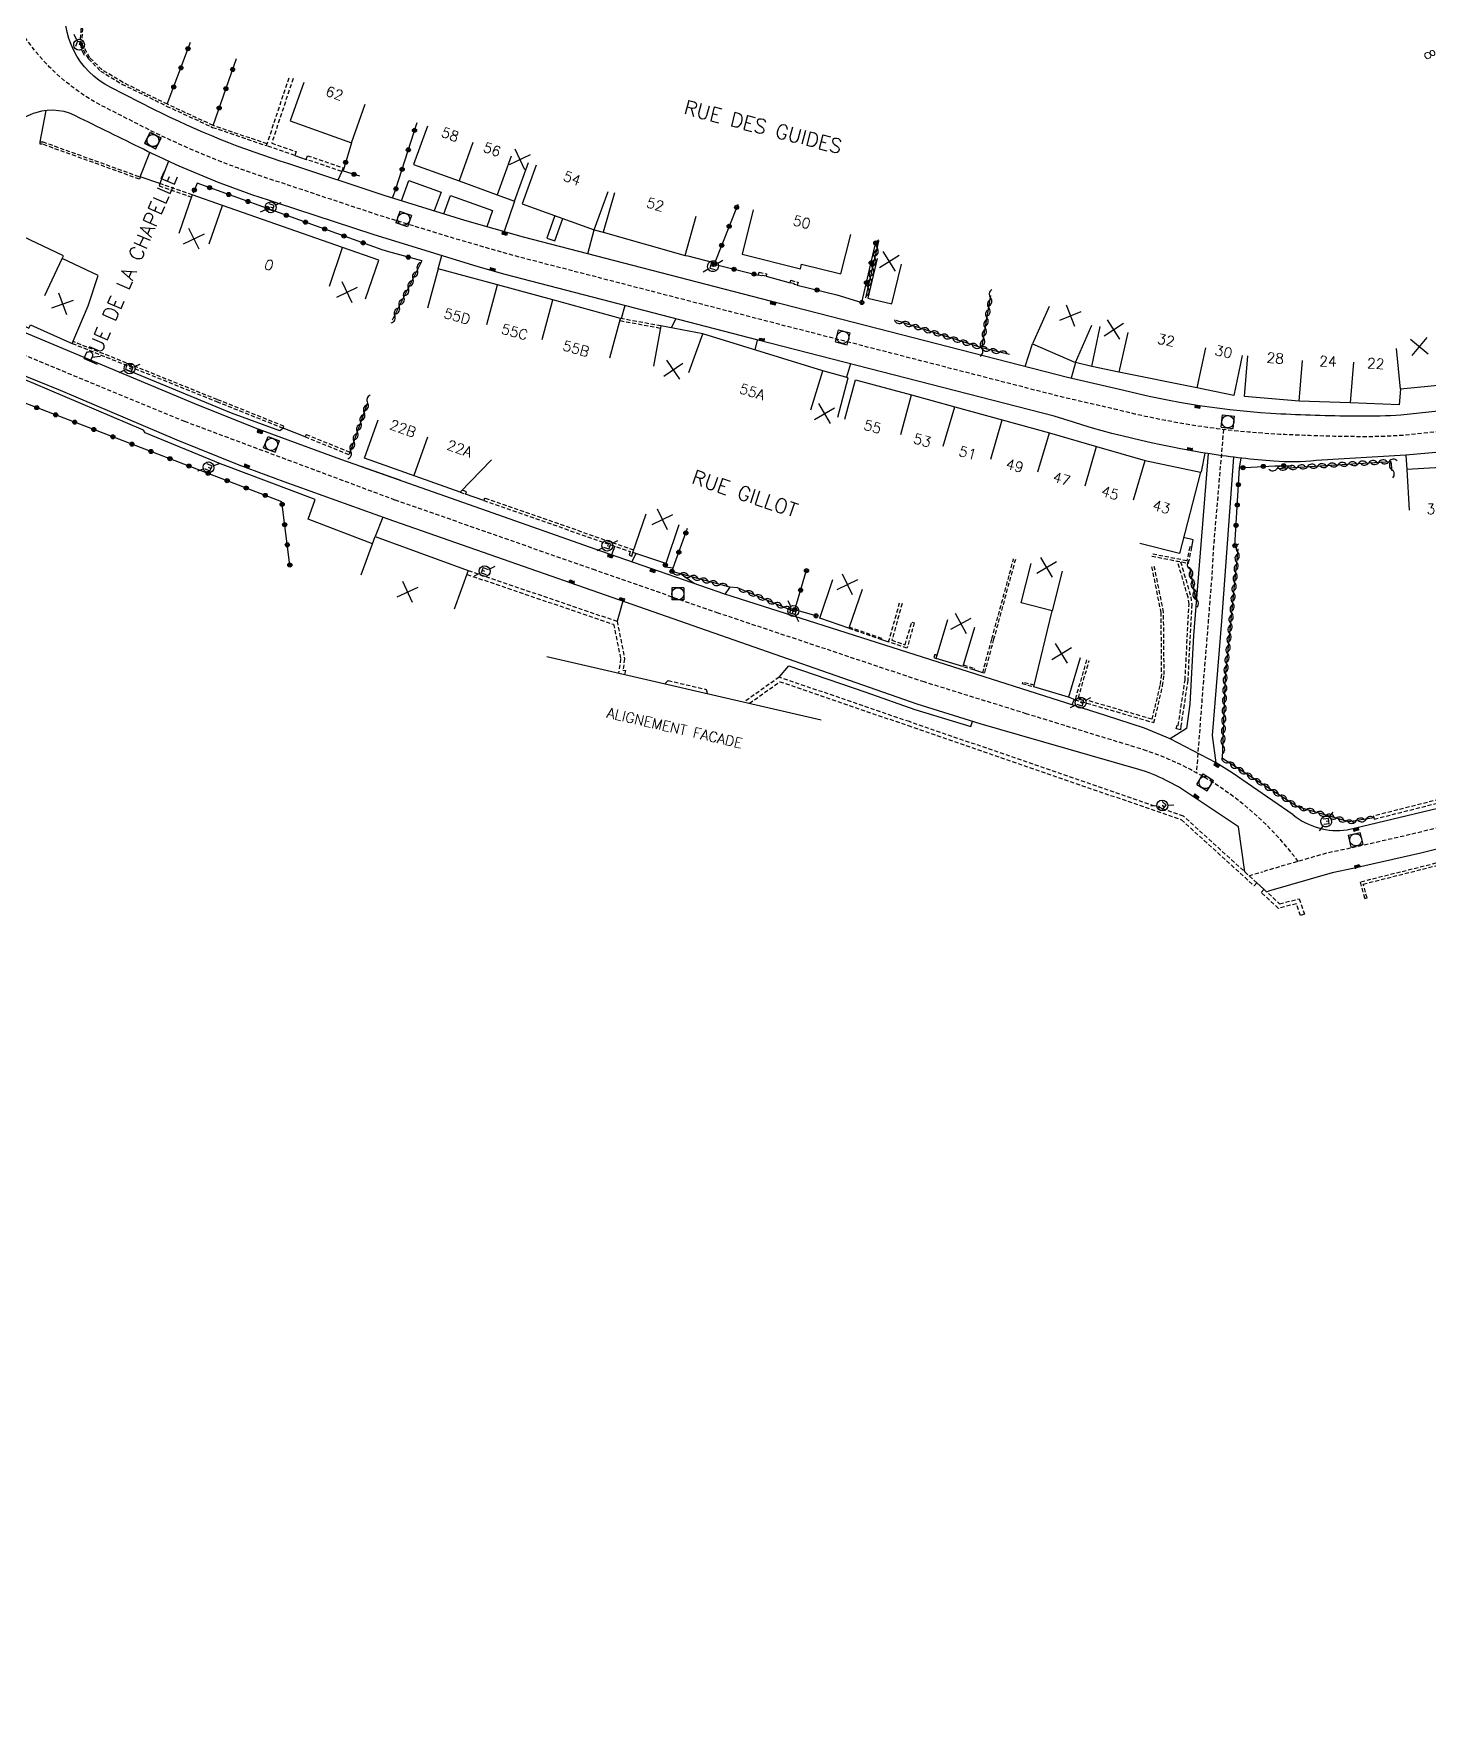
# Model space of a CAD drawing. Header units: millimetres. Extents: x 157000 to 158001, y 120999 to 122000.
# Drawn here: x 157190.2 to 157361.1, y 121000 to 121206.9 of the extents above; entities that cross this region are included whole.
import ezdxf
from ezdxf.enums import TextEntityAlignment as Align

# ---------------------------------------------------------------- set-up
doc = ezdxf.new("R2010")
doc.units = ezdxf.units.MM
doc.linetypes.add('DASHED', pattern=[0.75, 0.5, -0.25])
doc.layers.get('0').update_dxf_attribs({"linetype": 'CONTINUOUS'})
for name, color, linetype in [('W0001', 6, 'DASHED'), ('W0008', 7, 'CONTINUOUS'), ('W0100', 7, 'CONTINUOUS'), ('W0112', 1, 'DASHED'), ('W0310', 3, 'CONTINUOUS'), ('W0322', 7, 'CONTINUOUS'), ('W0334', 7, 'CONTINUOUS'), ('W0400', 7, 'CONTINUOUS'), ('W0420', 7, 'CONTINUOUS'), ('W0471', 7, 'CONTINUOUS'), ('W0989', 7, 'CONTINUOUS'), ('W0991', 7, 'CONTINUOUS'), ('W1102', 7, 'CONTINUOUS')]:
    doc.layers.add(name, color=color, linetype=linetype)
doc.styles.get("Standard").update_dxf_attribs({"font": 'romans.shx', "width": 0.85})

# ---------------------------------------------------------------- blocks, each defined once
blk = doc.blocks.new('t322o')
at = {"color": 0, "linetype": 'Continuous'}
for radius in [0.25, 0.15]:
    blk.add_circle((0, 0), radius, dxfattribs=at)
blk = doc.blocks.new('t310o')
at = {"color": 0, "linetype": 'Continuous'}
for centre, start, end in [((-0.5, 0.38), 216.8699, 323.1304), ((0.5, -0.37), 36.8699, 143.1303)]:
    blk.add_arc(centre, 0.625, start, end, dxfattribs=at)
blk = doc.blocks.new('T400')
for p, q in [((-0.15, 0.3), (0.15, 0.3)), ((-0.15, -0.25), (-0.15, 0.3)), ((-0.15, 0.15), (0.15, 0.15)), ((-0.15, 0), (0.15, 0)), ((0.15, 0.3), (0.15, -0.25)), ((-0.15, -0.15), (0.15, -0.15)), ((-0.15, -0.25), (-0.15, -0.3)), ((-0.15, -0.3), (0.15, -0.3)), ((0.15, -0.3), (0.15, -0.25))]:
    blk.add_line(p, q)
blk = doc.blocks.new('T471')
for p, q in [((-0.333334, 0.333334), (-0.333334, -0.333334)), ((-0.333334, 0.333334), (0.333334, 0.333334)), ((-0.333334, 0), (0, 0)), ((0.500001, 0.500001), (1.000002, 1.000002)), ((-0.500001, -0.500001), (-1.000002, -1.000002)), ((-0.333334, -0.333334), (0.333334, -0.333334))]:
    blk.add_line(p, q)
blk.add_ellipse((0, 0), major_axis=(0.471405, 0.471405), ratio=1, start_param=5.4977871438, end_param=11.780972451)
blk = doc.blocks.new('T420')
for p, q in [((0.75, 0.75), (-0.75, 0.75)), ((-0.75, 0.75), (-0.75, -0.75)), ((0.75, 0.75), (0.75, -0.75)), ((0.75, -0.75), (-0.75, -0.75))]:
    blk.add_line(p, q)
blk.add_ellipse((0, 0), major_axis=(-0.53, 0.53), ratio=1, start_param=3.926991, end_param=10.210176)
blk = doc.blocks.new('t991o')
at = {"color": 0, "linetype": 'Continuous'}
for p, q in [((-1, 1), (1, -1)), ((-1, -1), (1, 1))]:
    blk.add_line(p, q, dxfattribs=at)

msp = doc.modelspace()

# ---------------------------------------------------------------- linework, layer by layer
at = {"layer": 'W0001'}
for p, q in [((157234.51, 121149.73), (157208.76, 121159.34)), ((157339.18, 121103.71), (157340.87, 121104.2))]:
    msp.add_line(p, q, dxfattribs=at)
for points in [[(157208.76, 121159.34), (157163, 121178.23, -0.181253), (157151.27, 121188.56), (157115.23, 121239.64), (157106.83, 121251.1), (157101.11, 121258.72), (157095.65, 121262.2), (157084.78, 121269.13), (157082.48, 121270.62), (157073.57, 121276.44), (157062.15, 121284.32), (157042.56, 121297.87)], [(157345.2, 121105.46, 0.151262), (157326.62, 121119.02), (157311.88, 121123.55), (157299.36, 121127.44), (157274.13, 121135.88), (157259.07, 121141.12), (157244.21, 121146.34), (157234.51, 121149.73)]]:
    msp.add_lwpolyline(points, format="xyb", dxfattribs=at)
at = {"layer": 'W0001', "flags": 128}
for points in [[(157405.81, 121162.85), (157370.64, 121158.98), (157358.01, 121157.65, -0.019508), (157352.68, 121157.49, -0.010903), (157342.95, 121157.78, -0.049893), (157322.7, 121160.87), (157316.32, 121162.33), (157279.9, 121171.69), (157249.6, 121179.53), (157242.37, 121181.59), (157232.42, 121184.65), (157220.75, 121188.54, -0.040996), (157203.83, 121195.36), (157198.56, 121198.05, -0.135819), (157188.38, 121207.66, 0.087313), (157178.2, 121217.27), (157168.2, 121224.58), (157166.95, 121225.54), (157159.03, 121231.22), (157153.54, 121235.22, 0.031807), (157134.68, 121246.43), (157126.33, 121250.62, 0.030039), (157123.3, 121251.92), (157111.13, 121255.9), (157103.16, 121258.34), (157101.11, 121258.72)], [(157436.68, 121134.66), (157419.46, 121125.17, -0.052709), (157410.6, 121121.63), (157397.14, 121118.29), (157359.65, 121108.91), (157351.59, 121107.07), (157348.77, 121106.5), (157340.87, 121104.2)]]:
    msp.add_lwpolyline(points, format="xyb", dxfattribs=at)
for points in [[(157336.04, 121158.37), (157334.82, 121144.1)], [(157334.82, 121144.1), (157334.6, 121140.19), (157334.18, 121135.01), (157333.61, 121128.01), (157332.72, 121116.32)]]:
    msp.add_lwpolyline(points, dxfattribs=at)
at = {"layer": 'W0008'}
msp.add_line((157341.33, 121101.73), (157341.57, 121101.8), dxfattribs=at)
for points in [[(157358.41, 121155.21), (157347.41, 121154.57, -0.045034), (157342.21, 121154.49, -0.01998), (157334.43, 121155.38, -0.041454), (157315.3, 121160.01), (157279.02, 121169.31), (157248.02, 121177.38), (157244.72, 121178.32), (157231.84, 121182.26), (157220.01, 121186.13, -0.037415), (157204.2, 121192.45, -0.00081), (157195.9, 121196.53, 0.445559), (157186.38, 121193.6), (157177.75, 121177.66, 0.377486)], [(157235.24, 121152.12), (157227.89, 121154.71), (157217.4, 121158.52), (157209.97, 121161.51), (157200.73, 121165.39), (157189.6, 121170.05), (157184.93, 121171.95), (157178.94, 121174.31, -0.553434), (157177.75, 121177.66)], [(157338.67, 121104.17), (157337.89, 121109.7), (157332.02, 121113.63, 0.075074), (157325.66, 121116.74), (157311.05, 121120.93), (157306.21, 121122.32), (157298.5, 121124.72), (157233.68, 121147.38), (157220.95, 121151.95), (157215.4, 121154.02), (157207.8, 121157.06), (157193.5, 121163.15), (157185.04, 121166.58), (157179.47, 121168.74, 0.320057), (157177.05, 121168.35, 0.075621), (157175.49, 121166.26), (157174.11, 121163.19)], [(157344.6, 121111.16, 0.205494), (157351.19, 121109.32), (157365.06, 121112.65), (157381.27, 121116.53), (157386.86, 121117.98), (157409.78, 121123.97, 0.059704), (157416.74, 121126.56), (157427.79, 121132.5, 0.372205), (157430.08, 121139.49), (157425.39, 121145.83, 0.092543), (157416.15, 121152.94), (157407.74, 121158.04, 0.099957), (157401.61, 121159.62, 0.047977), (157399.2, 121159.51), (157391.9, 121158.79), (157364.4, 121155.75), (157358.41, 121155.21)], [(157449.78, 121000, -0.034831), (157449.51, 121003.84, -0.110305), (157453.03, 121019.66), (157456.47, 121028.36), (157461.51, 121041.23), (157469.01, 121060.24, 0.096866), (157470.16, 121065.46, 0.116887), (157468.75, 121072.12), (157465.17, 121080.42), (157462.62, 121085.59), (157454.72, 121099.52), (157440.93, 121123.22, 0.368471), (157430.71, 121128.12, 0.079861), (157427.04, 121126.49), (157420.65, 121122.97, -0.053038), (157411.23, 121119.21), (157397.74, 121115.86), (157360.23, 121106.48), (157352.11, 121104.63), (157349.36, 121104.07), (157341.57, 121101.8)]]:
    msp.add_lwpolyline(points, format="xyb", dxfattribs=at)
for points in [[(157334.18, 121155.43), (157332.37, 121133.14), (157331.91, 121124.71), (157331.51, 121121.73), (157329.51, 121120.48)], [(157335.13, 121117.54), (157334.69, 121120.88), (157335.83, 121134.88), (157337.33, 121154.99)], [(157329.51, 121120.48), (157326.38, 121121.79), (157321.59, 121123.34), (157274.95, 121138.21), (157259.88, 121143.43), (157245.03, 121148.66), (157230.41, 121153.82)], [(157344.6, 121111.16), (157337.11, 121116.31), (157335.13, 121117.54)]]:
    msp.add_lwpolyline(points, dxfattribs=at)
at = {"layer": 'W0100'}
for points in [[(157223.34, 121200.89), (157221.66, 121196.18), (157229.19, 121193.51), (157230.86, 121198.22)], [(157238.48, 121195.52), (157236.8, 121190.82), (157242.37, 121188.82), (157247.05, 121187.14), (157249.17, 121186.36), (157250.86, 121191.07)], [(157251.8, 121190.74), (157250.1, 121186.03), (157258.94, 121182.85), (157260.64, 121187.55)], [(157230.89, 121174.4), (157232.54, 121179.12), (157228.08, 121180.69), (157213.37, 121185.82), (157209.67, 121187.11), (157208.03, 121182.38)], [(157261.41, 121187.37), (157260.04, 121182.56), (157270.06, 121179.71), (157271.42, 121184.52)], [(157178.99, 121175.84), (157189.64, 121170.77), (157189.84, 121171.21), (157194.28, 121169.21), (157194.96, 121168.92), (157196.91, 121173.53), (157198.13, 121177.26), (157193.74, 121179.32), (157193.9, 121179.66), (157183.26, 121184.66), (157178.98, 121175.84)], [(157278.39, 121185.27), (157277.04, 121179.86), (157284.2, 121178.07), (157284.34, 121178.63), (157289.15, 121177.43), (157290.36, 121182.28)], [(157260.84, 121167.15), (157262.16, 121171.97), (157253.87, 121174.24), (157247.09, 121176.08), (157239.81, 121178.07), (157238.49, 121173.25)], [(157293.6, 121179.34), (157292.44, 121174.47), (157295.42, 121173.76), (157296.58, 121178.63)], [(157288.77, 121159.89), (157290.06, 121164.72), (157286.93, 121165.56), (157272.23, 121170.11), (157267.08, 121171.06), (157266.18, 121166.14)], [(157338.34, 121167.42), (157337.31, 121162.53), (157332.78, 121163.49), (157323.24, 121165.38), (157319.9, 121166.08), (157320.94, 121170.98)], [(157369.37, 121169.48), (157369.86, 121164.51), (157357.74, 121163.32), (157357.59, 121161.38), (157351.57, 121161.63), (157345.33, 121161.86), (157338.63, 121162.41), (157339.04, 121167.39)], [(157289.63, 121159.65), (157290.94, 121164.47), (157297.8, 121162.61), (157303.11, 121161.13), (157308.92, 121159.54), (157314.71, 121157.97), (157320.49, 121156.29), (157326.43, 121154.56), (157333.22, 121153.16), (157330.65, 121143.17), (157325.81, 121144.42)], [(157337.31, 121162.53), (157332.79, 121163.49)], [(157246.34, 121154.65), (157242.48, 121150.71), (157230.79, 121154.85), (157232.46, 121159.57)], [(157420.81, 121139.5), (157425.18, 121137.08), (157426.94, 121140.27), (157422.29, 121145.38), (157422.37, 121145.44), (157414.43, 121149.44), (157408.28, 121152.5), (157399.41, 121156.88), (157393.55, 121157.06), (157386.89, 121156.68), (157382.22, 121155.89), (157376.51, 121155.24), (157371.02, 121154.6), (157364.8, 121153.84), (157358.51, 121153.48), (157358.8, 121148.48)], [(157269.29, 121146.68), (157267.69, 121141.94), (157263.68, 121143.3), (157265.28, 121148.03)], [(157230.37, 121140.56), (157232.09, 121145.26), (157243.5, 121141.08), (157241.78, 121136.38)], [(157291.76, 121138.77), (157290.13, 121134.03), (157286.56, 121135.26), (157288.18, 121139.99)], [(157305.52, 121134.11), (157304.09, 121129.32), (157300.83, 121130.3), (157302.26, 121135.09)], [(157253.14, 121130.56), (157286.73, 121122.8)]]:
    msp.add_lwpolyline(points, dxfattribs=at)
at = {"layer": 'W0100', "flags": 128}
for points in [[(157314.67, 121173.45), (157312.66, 121168.87), (157317.91, 121166.57), (157319.92, 121171.15)], [(157318.47, 121130.39), (157317.04, 121125.6), (157312.82, 121126.86), (157315.05, 121136.16), (157311.26, 121137.12), (157312.49, 121141.96)]]:
    msp.add_lwpolyline(points, dxfattribs=at)
at = {"layer": 'W0112'}
for p, q in [((157194.96, 121168.92), (157212.65, 121161.8)), ((157212.74, 121162.04), (157195.06, 121169.15)), ((157212.65, 121161.8), (157220.81, 121158.54)), ((157220.9, 121158.77), (157212.74, 121162.04)), ((157220.81, 121158.54), (157220.9, 121158.77)), ((157332.15, 121136.96), (157331.67, 121127.66)), ((157332.04, 121137.89), (157332.15, 121137.02)), ((157317.95, 121125.59), (157317.95, 121125.59))]:
    msp.add_line(p, q, dxfattribs=at)
for points in [[(157218.84, 121193.36), (157212.24, 121195.61), (157206.62, 121198.21), (157201.16, 121200.9), (157198.57, 121202.46), (157197.13, 121203.92), (157196.15, 121205.57), (157196.25, 121207.46), (157196.02, 121207.47), (157195.91, 121205.51), (157196.95, 121203.78), (157198.43, 121202.28), (157201.05, 121200.7), (157206.52, 121198), (157212.15, 121195.39), (157218.77, 121193.15)], [(157222.25, 121191.96), (157218.77, 121193.15), (157221.55, 121201.53)], [(157222.02, 121201.36), (157219.4, 121193.46), (157222.41, 121192.43), (157222.25, 121191.96)], [(157209.67, 121187.11), (157205.69, 121188.5), (157205.6, 121188.23), (157209.57, 121186.84)], [(157270.06, 121179.71), (157270.42, 121179.66)], [(157267.03, 121170.76), (157262.09, 121171.68)], [(157267.08, 121171.06), (157262.16, 121171.97)], [(157229, 121155.57), (157223.61, 121157.75), (157223.5, 121157.48), (157228.9, 121155.3)], [(157242.48, 121150.71), (157243.15, 121150.45), (157243.26, 121150.74), (157242.72, 121150.96)], [(157263.78, 121143.59), (157245.48, 121149.98), (157245.38, 121149.69), (157263.35, 121143.41), (157263.21, 121142.97), (157263.55, 121142.87), (157263.68, 121143.3)], [(157310.54, 121142.46), (157307.88, 121132.69), (157306.74, 121128.53), (157306.54, 121128.58), (157307.67, 121132.75), (157310.33, 121142.51)], [(157327.27, 121142.86), (157331.76, 121141.99), (157332.17, 121143.96), (157331.92, 121144.01), (157331.56, 121142.29), (157327.32, 121143.11)], [(157243.34, 121140.62), (157261.31, 121134.51), (157262.16, 121130.27), (157261.91, 121128.54)], [(157243.5, 121141.08), (157261.73, 121134.88), (157262.65, 121130.29), (157262.44, 121128.88), (157262.75, 121128.86), (157262.64, 121128.37)], [(157319.27, 121130.15), (157317.95, 121125.59), (157317.85, 121125.27), (157327.52, 121122.46), (157328.59, 121126.95), (157328.77, 121128.36), (157328.7, 121135.98), (157327.57, 121141.6)], [(157327.24, 121141.54), (157328.36, 121135.95), (157328.43, 121128.38), (157328.25, 121127.01), (157327.27, 121122.88), (157318.26, 121125.5), (157319.59, 121130.06)], [(157331.67, 121127.63), (157330.82, 121122.05), (157330.77, 121121.59), (157330.25, 121121.72), (157330.35, 121122.14), (157330.49, 121122.1), (157331.34, 121127.68), (157331.82, 121136.98), (157331.7, 121137.84), (157330.4, 121142.25)], [(157330.78, 121142.18), (157332.03, 121137.94)], [(157296.66, 121137.04), (157295.39, 121132.55), (157297.03, 121131.99), (157297.84, 121134.78), (157298.15, 121134.69), (157297.25, 121131.57), (157295.01, 121132.34), (157296.36, 121137.14)], [(157294.13, 121132.65), (157294.18, 121132.78), (157290.18, 121134.17)], [(157290.13, 121134.03), (157294.13, 121132.65)], [(157300.95, 121130.68), (157300.69, 121130.79), (157300.53, 121130.43), (157300.83, 121130.3)], [(157277.96, 121124.83), (157281.67, 121127.48), (157297.39, 121122.1), (157330.88, 121110.57), (157339.82, 121102.45), (157340.15, 121102.82), (157331.14, 121111.01), (157297.55, 121122.58), (157281.59, 121128.03), (157277.31, 121124.98)], [(157304.15, 121129.53), (157305.49, 121129.11), (157305.43, 121128.91), (157304.09, 121129.32)], [(157267.64, 121127.25), (157268, 121127.61), (157272.63, 121126.54), (157272.79, 121126.06)], [(157312.86, 121127.04), (157311.41, 121127.41), (157311.36, 121127.24), (157312.82, 121126.86)], [(157363.54, 121105.6), (157352.8, 121102.91), (157353.34, 121100.9), (157353.64, 121100.98), (157353.18, 121102.69), (157363.61, 121105.31)]]:
    msp.add_lwpolyline(points, dxfattribs=at)
for points in [[(157191.04, 121193.61), (157191.35, 121193.62), (157203.29, 121189.31), (157203.19, 121189.04), (157191.3, 121193.33), (157191.04, 121193.33)], [(157227.99, 121189.98), (157223.61, 121191.47), (157223.77, 121191.92), (157228.15, 121190.43)], [(157279.98, 121177.14), (157279.46, 121177.26), (157279.42, 121177.18), (157279.04, 121177.28), (157279.13, 121177.65), (157280.05, 121177.43)], [(157283.02, 121176.65), (157283.91, 121176.41), (157283.81, 121176.04), (157283.43, 121176.15), (157283.46, 121176.22), (157282.94, 121176.36)], [(157366.66, 121116.57), (157366.74, 121115.54), (157365.39, 121113.79), (157354.43, 121111.02), (157354.52, 121110.65), (157365.62, 121113.45), (157367.13, 121115.42), (157367.05, 121116.6)], [(157345.49, 121098.82), (157344.98, 121100.28), (157342.78, 121099.71), (157340.66, 121101.67), (157341, 121102.04), (157342.92, 121100.26), (157345.3, 121100.88), (157345.96, 121098.98)]]:
    msp.add_lwpolyline(points, close=True, dxfattribs=at)
at = {"layer": 'W0310'}
for points in [[(157292.22, 121174.51), (157293.79, 121181.43)], [(157237.82, 121179.05), (157234.18, 121171.76)], [(157306.41, 121168.36), (157307.54, 121174.79)], [(157309.83, 121167.55), (157306.41, 121168.36), (157295.93, 121171.73)], [(157231.15, 121161.62), (157228.9, 121155.3)], [(157342.61, 121153.59), (157356.56, 121154.46), (157356.69, 121153.32)], [(157354.49, 121110.78), (157351.39, 121110.32), (157345.12, 121112.16), (157335.92, 121118.06), (157336.28, 121128.1), (157337.83, 121143.74)], [(157275.53, 121139.05), (157268.46, 121140.99)], [(157332.64, 121137.6), (157331.91, 121141.51)], [(157283.32, 121136.13), (157276.49, 121138.99)]]:
    msp.add_lwpolyline(points, dxfattribs=at)
at = {"layer": 'W0322'}
for points in [[(157206.6, 121198.22), (157209.46, 121205.83)], [(157212.23, 121195.61), (157215.07, 121203.83)], [(157234.63, 121187.86), (157237.21, 121195.97)], [(157229.19, 121193.51), (157228.15, 121190.07), (157230.15, 121189.43)], [(157232.96, 121180.39), (157210.28, 121188.55), (157209.78, 121187.34)], [(157276.52, 121185.93), (157273.64, 121178.61), (157279.04, 121177.28)], [(157291.73, 121173.93), (157293.5, 121181.5)], [(157283.81, 121176.04), (157288.66, 121174.88)], [(157221.62, 121141.76), (157220.64, 121149.52), (157187.59, 121162.22), (157177.76, 121166), (157174.64, 121163.01), (157174.44, 121163.08)], [(157337.45, 121144.13), (157337.99, 121153.66), (157342.33, 121153.93), (157344.41, 121153.92)], [(157268.46, 121140.99), (157270.36, 121146.3)], [(157267.69, 121141.94), (157267.63, 121141.55)], [(157283.5, 121136.29), (157284.95, 121141.13)], [(157286.12, 121135.55), (157283.5, 121136.29)]]:
    msp.add_lwpolyline(points, dxfattribs=at)
at = {"layer": 'W0322', "flags": 128}
msp.add_lwpolyline([(157237.82, 121179.05), (157233.74, 121180.12)], dxfattribs=at)
at = {"layer": 'W0334'}
msp.add_lwpolyline([(157370.37, 121161.46), (157357.79, 121160.14, -0.019346), (157352.7, 121159.99, -0.010903), (157343.08, 121160.27, -0.049969), (157323.29, 121163.29), (157316.91, 121164.76), (157280.52, 121174.11), (157250.25, 121181.95), (157243.08, 121183.98), (157233.18, 121187.03), (157221.51, 121190.92, -0.041035), (157204.96, 121197.59), (157199.68, 121200.28, -0.335047), (157194.25, 121211.13)], format="xyb", dxfattribs=at)
for points in [[(157191.04, 121193.61), (157191.75, 121197.45)], [(157206.74, 121191.25), (157205.69, 121188.5), (157203.29, 121189.31), (157204.48, 121192.32)], [(157222.25, 121191.96), (157223.61, 121191.47)], [(157227.99, 121189.98), (157227.52, 121188.92)], [(157235.3, 121186.38), (157236.21, 121188.89), (157240.17, 121187.44), (157239.3, 121185.15)], [(157234.63, 121187.86), (157234.15, 121186.73)], [(157240.5, 121184.78), (157241.32, 121187.04), (157246.47, 121185.22), (157245.76, 121183.22)], [(157249.17, 121186.36), (157247.88, 121182.62)], [(157254.12, 121184.58), (157253.13, 121181.83), (157254.09, 121181.49), (157255.08, 121184.24)], [(157258.13, 121179.91), (157258.94, 121182.85), (157260.04, 121182.56)], [(157233.74, 121180.12), (157232.96, 121180.39)], [(157239.81, 121178.07), (157240.24, 121179.69)], [(157270.42, 121179.66), (157273.71, 121178.78)], [(157279.98, 121177.14), (157282.94, 121176.36)], [(157262.67, 121173.57), (157262.24, 121171.95)], [(157288.66, 121174.88), (157291.73, 121173.93)], [(157268.38, 121170.82), (157268.91, 121171.94)], [(157278.66, 121168.12), (157278.95, 121169.33)], [(157231.76, 121144.35), (157223.86, 121147.4), (157224.71, 121149.81), (157213.14, 121154.18), (157203.9, 121157.96), (157203.69, 121158.3), (157190.27, 121163.99), (157186.32, 121165.64), (157186.24, 121165.37), (157179.68, 121167.92), (157179.96, 121168.55)], [(157311.74, 121166.09), (157312.66, 121168.87)], [(157220.83, 121158.53), (157220.42, 121158.23), (157214.48, 121160.37), (157201.54, 121165.74), (157201.64, 121166.23)], [(157290.32, 121166.42), (157289.86, 121164.78)], [(157319.9, 121166.08), (157317.91, 121166.57), (157317.37, 121164.66)], [(157223.5, 121157.48), (157220.81, 121158.54)], [(157333.22, 121153.16), (157333.36, 121153.17), (157333.78, 121155.49)], [(157337.99, 121153.66), (157338.21, 121154.87)], [(157358.41, 121155.21), (157358.51, 121153.48)], [(157245.38, 121149.69), (157243.15, 121150.45)], [(157233.01, 121147.65), (157232.09, 121145.26)], [(157332.17, 121143.96), (157332.33, 121144.87), (157331.16, 121145.16)], [(157261.45, 121144.08), (157261.06, 121143.03)], [(157263.52, 121142.17), (157264.06, 121143.17)], [(157267.63, 121141.55), (157268.61, 121141.41)], [(157269.63, 121140.66), (157271.22, 121139.51)], [(157275.53, 121139.05), (157274.95, 121138.21)], [(157276.49, 121138.99), (157275.53, 121139.05)], [(157262.44, 121137.35), (157261.73, 121134.88)], [(157281.59, 121128.03), (157282.78, 121129.41), (157292.2, 121126.2), (157298.23, 121124.08), (157305.09, 121121.98), (157305.29, 121122.6)], [(157317.85, 121125.27), (157317.04, 121125.6)], [(157317.73, 121125.31), (157317.48, 121124.65)], [(157341, 121102.04), (157340.15, 121102.82)]]:
    msp.add_lwpolyline(points, dxfattribs=at)
at = {"layer": 'W0334', "flags": 128}
for points in [[(157294.13, 121132.65), (157295.01, 121132.34)], [(157306.54, 121128.58), (157305.43, 121128.91)], [(157335.13, 121117.54), (157329.51, 121120.48)]]:
    msp.add_lwpolyline(points, dxfattribs=at)
at = {"layer": 'W1102'}
for points in [[(157244.06, 121193.53), (157242.37, 121188.82)], [(157248.73, 121191.85), (157247.05, 121187.14)], [(157211.72, 121181.11), (157213.37, 121185.82)], [(157226.5, 121175.94), (157228.08, 121180.69)], [(157191.61, 121174.78), (157193.74, 121179.32)], [(157245.77, 121171.25), (157247.09, 121176.08)], [(157252.55, 121169.41), (157253.87, 121174.24)], [(157270.53, 121165.34), (157272.23, 121170.11)], [(157324.31, 121170.26), (157323.24, 121165.38)], [(157333.84, 121168.37), (157332.78, 121163.49)], [(157285.46, 121160.78), (157286.93, 121165.56)], [(157351.97, 121166.62), (157351.57, 121161.63)], [(157296.49, 121157.78), (157297.8, 121162.61)], [(157301.71, 121156.33), (157303.11, 121161.13)], [(157307.52, 121154.74), (157308.92, 121159.54)], [(157313.31, 121153.17), (157314.71, 121157.97)], [(157319.09, 121151.49), (157320.49, 121156.29)], [(157325.03, 121149.76), (157326.43, 121154.56)]]:
    msp.add_lwpolyline(points, dxfattribs=at)
at = {"layer": 'W1102', "flags": 128}
for points in [[(157357.74, 121163.32), (157357.25, 121168.29)], [(157345.33, 121161.86), (157345.73, 121166.84)], [(157238.49, 121157.43), (157236.83, 121152.72)], [(157316.27, 121141), (157315.05, 121136.16)]]:
    msp.add_lwpolyline(points, dxfattribs=at)

# ---------------------------------------------------------------- block references
at = {"layer": 'W0310'}
for p, rotation in [((157293.32, 121179.39), 77.2170098070175), ((157293.6, 121180.61), 77.2170098070175), ((157236.7, 121176.81), 243.4450137365672), ((157237.26, 121177.93), 243.4450137365672), ((157292.77, 121176.95), 77.2170098070175), ((157293.05, 121178.17), 77.2170098070175), ((157235.59, 121174.57), 243.4450137365672), ((157236.15, 121175.69), 243.4450137365672), ((157292.49, 121175.73), 77.2170098070175), ((157307.5, 121174.51), 79.9847458360239), ((157235.03, 121173.45), 243.4450137365672), ((157307.28, 121173.28), 79.9847458360239), ((157234.47, 121172.34), 243.4450137365672), ((157296.67, 121171.49), 162.1683694423634), ((157297.86, 121171.11), 162.1683694423634), ((157306.84, 121170.82), 79.9847458360239), ((157307.06, 121172.05), 79.9847458360239), ((157299.05, 121170.73), 162.1683694423634), ((157300.24, 121170.35), 162.1683694423634), ((157301.43, 121169.96), 162.1683694423634), ((157302.62, 121169.58), 162.1683694423634), ((157303.81, 121169.2), 162.1683694423634), ((157305, 121168.81), 162.1683694423634), ((157306.41, 121168.36), 79.9847458360239), ((157306.63, 121169.59), 79.9847458360239), ((157306.19, 121168.43), 162.1683694423634), ((157307.4, 121168.12), 166.6202600564658), ((157308.61, 121167.84), 166.6202600564658), ((157230.73, 121160.44), 250.4743598638), ((157231.15, 121161.62), 250.4743598638), ((157229.89, 121158.08), 250.4743598638), ((157230.31, 121159.26), 250.4743598638), ((157229.47, 121156.9), 250.4743598638), ((157229.06, 121155.73), 250.4743598638), ((157342.61, 121153.59), 3.580143919509861), ((157343.86, 121153.67), 3.580143919509861), ((157345.1, 121153.75), 3.580143919509861), ((157346.35, 121153.83), 3.580143919509861), ((157347.6, 121153.9), 3.580143919509861), ((157348.85, 121153.98), 3.580143919509861), ((157350.09, 121154.06), 3.580143919509861), ((157351.34, 121154.14), 3.580143919509861), ((157352.59, 121154.22), 3.580143919509861), ((157353.84, 121154.29), 3.580143919509861), ((157355.08, 121154.37), 3.580143919509861), ((157356.33, 121154.45), 3.580143919509861), ((157356.67, 121153.45), 276.40364341731), ((157337.66, 121142.11), 84.3447567107088), ((157337.79, 121143.35), 84.3447567107088), ((157269.5, 121140.7), 164.708101034984), ((157270.71, 121140.37), 164.708101034984), ((157271.92, 121140.04), 164.708101034984), ((157331.95, 121141.29), 100.616909791762), ((157332.18, 121140.06), 100.616909791762), ((157337.42, 121139.62), 84.3447567107088), ((157337.54, 121140.86), 84.3447567107088), ((157273.12, 121139.71), 164.708101034984), ((157274.33, 121139.38), 164.708101034984), ((157277.56, 121138.54), 157.309940957887), ((157278.71, 121138.06), 157.309940957887), ((157332.41, 121138.83), 100.616909791762), ((157332.64, 121137.6), 100.616909791762), ((157337.29, 121138.37), 84.3447567107088), ((157279.86, 121137.57), 157.309940957887), ((157281.02, 121137.09), 157.309940957887), ((157282.17, 121136.61), 157.309940957887), ((157337.05, 121135.89), 84.3447567107088), ((157337.17, 121137.13), 84.3447567107088), ((157336.8, 121133.4), 84.3447567107088), ((157336.92, 121134.64), 84.3447567107088), ((157336.68, 121132.15), 84.3447567107088), ((157336.43, 121129.67), 84.3447567107088), ((157336.55, 121130.91), 84.3447567107088), ((157336.31, 121128.42), 84.3447567107088), ((157336.24, 121127.17), 87.94280459348009), ((157336.2, 121125.93), 87.94280459348009), ((157336.11, 121123.43), 87.94280459348009), ((157336.15, 121124.68), 87.94280459348009), ((157336.02, 121120.93), 87.94280459348009), ((157336.06, 121122.18), 87.94280459348009), ((157335.97, 121119.68), 87.94280459348009), ((157336.66, 121117.59), 147.326226994133), ((157337.71, 121116.91), 147.326226994133), ((157338.76, 121116.24), 147.326226994133), ((157339.81, 121115.56), 147.326226994133), ((157340.87, 121114.89), 147.326226994133), ((157341.92, 121114.21), 147.326226994133), ((157342.97, 121113.54), 147.326226994133), ((157344.02, 121112.86), 147.326226994133), ((157345.08, 121112.19), 147.326226994133), ((157346.27, 121111.82), 163.648372353031), ((157347.47, 121111.47), 163.648372353031), ((157348.67, 121111.12), 163.648372353031), ((157349.87, 121110.77), 163.648372353031), ((157351.07, 121110.41), 163.648372353031), ((157352.29, 121110.45), 188.3397703495069), ((157353.53, 121110.63), 188.3397703495069)]:
    msp.add_blockref('t310o', p, dxfattribs=dict(at, rotation=rotation))
at = {"layer": 'W0322'}
for p, rotation in [((157209.15, 121205.02), 69.4454696299567), ((157208.28, 121202.68), 69.4454696299567), ((157214.61, 121202.48), 70.8786078302296), ((157207.4, 121200.34), 69.4454696299567), ((157213.79, 121200.12), 70.8786078302296), ((157212.97, 121197.75), 70.8786078302296), ((157236.9, 121195.01), 72.3544990435998), ((157236.15, 121192.63), 72.3544990435998), ((157228.47, 121191.11), 253.308854541161), ((157229.5, 121189.64), 342.175063988447), ((157235.39, 121190.25), 72.3544990435998), ((157209.93, 121187.72), 247.361529780498), ((157211.79, 121188), 160.221198937213), ((157234.63, 121187.86), 72.3544990435998), ((157214.14, 121187.16), 160.221198937213), ((157216.49, 121186.31), 160.221198937213), ((157276.38, 121185.59), 68.5614140370804), ((157218.85, 121185.47), 160.221198937213), ((157221.2, 121184.62), 160.221198937213), ((157223.55, 121183.77), 160.221198937213), ((157225.9, 121182.93), 160.221198937213), ((157228.26, 121182.08), 160.221198937213), ((157275.47, 121183.26), 68.5614140370804), ((157230.61, 121181.24), 160.221198937213), ((157236.15, 121179.49), 165.2152314144887), ((157274.55, 121180.94), 68.5614140370804), ((157293.43, 121181.23), 76.8950443932405), ((157273.64, 121178.61), 346.150788607389), ((157276.07, 121178.01), 346.150788607389), ((157278.5, 121177.41), 346.150788607389), ((157292.87, 121178.79), 76.8950443932405), ((157286.24, 121175.46), 346.510026623639), ((157292.3, 121176.36), 76.8950443932405), ((157291.73, 121173.93), 76.8950443932405), ((157190.61, 121161.06), 158.974280416651), ((157192.94, 121160.17), 158.974280416651), ((157195.27, 121159.27), 158.974280416651), ((157197.61, 121158.37), 158.974280416651), ((157199.94, 121157.48), 158.974280416651), ((157202.27, 121156.58), 158.974280416651), ((157204.61, 121155.68), 158.974280416651), ((157206.94, 121154.79), 158.974280416651), ((157209.27, 121153.89), 158.974280416651), ((157211.61, 121152.99), 158.974280416651), ((157338.44, 121153.69), 3.591846961059111), ((157340.93, 121153.85), 3.591846961059111), ((157343.43, 121153.93), 359.578350360184), ((157213.94, 121152.1), 158.974280416651), ((157216.27, 121151.2), 158.974280416651), ((157337.87, 121151.62), 86.7541059249352), ((157218.61, 121150.3), 158.974280416651), ((157220.68, 121149.2), 97.13410680475418), ((157337.73, 121149.12), 86.7541059249352), ((157220.99, 121146.72), 97.13410680475418), ((157337.59, 121146.62), 86.7541059249352), ((157221.31, 121144.24), 97.13410680475418), ((157270.15, 121145.69), 70.25098761382989), ((157269.3, 121143.34), 70.25098761382989), ((157337.45, 121144.13), 86.7541059249352), ((157221.62, 121141.76), 97.13410680475418), ((157267.64, 121141.77), 260.1784913336), ((157268.46, 121140.99), 70.25098761382989), ((157284.94, 121141.08), 73.3233003438526), ((157284.22, 121138.69), 73.3233003438526), ((157283.5, 121136.29), 73.3233003438526), ((157286.12, 121135.55), 164.208313382668)]:
    msp.add_blockref('t322o', p, dxfattribs=dict(at, rotation=rotation))
at = {"layer": 'W0400'}
for p, rotation in [((157247.92, 121182.38), 252.90011919882), ((157246.45, 121177.98), 254.149376685037), ((157280.83, 121173.84), 255.613118539816), ((157279.48, 121169.38), 79.8006784222774), ((157332.85, 121161.16), 260.1291821454402), ((157217.95, 121158.08), 250.041708915495), ((157331.94, 121155.95), 80.12918214544017), ((157216.35, 121153.89), 249.526499941471), ((157260.87, 121142.87), 250.893034712808), ((157266.08, 121141.06), 250.893034712808), ((157256.18, 121139.7), 69.880884005359), ((157262.33, 121137.56), 69.880884005359), ((157335.19, 121117.26), 238.243963368734), ((157332.7, 121113.43), 236.264070321256), ((157352.28, 121109.36), 283.480809534489), ((157352.42, 121104.86), 286.241881289534)]:
    msp.add_blockref('T400', p, dxfattribs=dict(at, rotation=rotation))
at = {"layer": 'W0420'}
for p, rotation in [((157204.84, 121193.78), 153.761651451691), ((157204.87, 121193.77), 153.831616015396), ((157235.57, 121184.14), 341.0003508429421), ((157289.4, 121169.66), 165.587346551291), ((157336.58, 121159.33), 173.97134834288), ((157219.39, 121156.55), 158.493369266209), ((157333.8, 121115.14), 148.243963368734), ((157352.25, 121108.11), 193.480809534489)]:
    msp.add_blockref('T420', p, dxfattribs=dict(at, rotation=rotation))
msp.add_blockref('T420', (157269.18, 121138.24), dxfattribs=at)
at = {"layer": 'W0471'}
for p, rotation in [((157195.8, 121205.51), 250.878607830271), ((157219.28, 121185.6), 160.231789845625), ((157273.49, 121178.37), 346.150788607389), ((157201.99, 121165.85), 157.261694991907), ((157211.66, 121153.73), 154.546034384513), ((157260.53, 121144.14), 160.893034712808), ((157245.5, 121141.02), 339.880884005359), ((157283.32, 121136.13), 72.05963301460959), ((157318.53, 121124.91), 162.112108097804), ((157328.55, 121112.31), 137.732669904645), ((157348.63, 121110.35), 188.3397703495069)]:
    msp.add_blockref('T471', p, dxfattribs=dict(at, rotation=rotation))
at = {"layer": 'W0991'}
for p, rotation in [((157249.82, 121191.45), 69.83847576754837), ((157209.88, 121181.74), 70.91681013869267), ((157295.09, 121178.98), 76.57272207884404), ((157228.66, 121175.18), 70.65727489793653), ((157193.8, 121173.75), 64.81111676583637), ((157317.3, 121172.3), 66.28980909192848), ((157322.59, 121170.63), 78.0416597958326), ((157360.05, 121168.54), 275.0468417703705), ((157268.61, 121165.69), 79.5904439440371), ((157287.16, 121160.32), 74.92169844148732), ((157267.29, 121147.35), 71.32658593550958), ((157314.38, 121141.48), 75.79685294373698), ((157289.97, 121139.38), 71.13878782836119), ((157236.08, 121138.47), 69.88088400457299), ((157303.89, 121134.6), 73.35296169405412), ((157316.2, 121130.94), 76.51100501267715)]:
    msp.add_blockref('t991o', p, dxfattribs=dict(at, rotation=rotation))

# ---------------------------------------------------------------- texts
at = {"layer": 'W0989'}
for s, rotation, p in [('RUE DES GUIDES', 345.5873, (157279.63, 121195.44)), ('RUE DE LA CHAPELLE', 66.7837, (157202.1, 121178.14)), ('RUE GILLOT', 341.5056, (157277.39, 121150.51))]:
    msp.add_text(s, height=1.75, rotation=rotation, dxfattribs=at).set_placement(p, align=Align.MIDDLE)
at = {"layer": 'W0991'}
for s, rotation, p in [('8', 297.4341, (157361.33, 121204.32)), ('62', 340.4379, (157227.1, 121199.56)), ('58', 340.2914, (157241.27, 121194.52)), ('56', 340.2222, (157246.41, 121192.68)), ('54', 340.2064, (157256.22, 121189.15)), ('52', 344.1173, (157266.42, 121185.94)), ('50', 345.9933, (157284.37, 121183.78)), ('0', 340.7351, (157219.08, 121178.53)), ('55D', 344.6825, (157242.13, 121172.25)), ('55C', 344.8037, (157249.17, 121170.33)), ('32', 348.7848, (157329.01, 121169.33)), ('55B', 344.7089, (157256.7, 121168.28)), ('30', 348.1093, (157336.06, 121167.9)), ('28', 355.3413, (157342.39, 121167.12)), ('24', 357.914, (157348.85, 121166.73)), ('22', 356.7541, (157354.71, 121166.46)), ('55A', 342.7993, (157278.29, 121163)), ('22B', 340.5094, (157235.48, 121158.5)), ('55', 344.7888, (157293.05, 121158.72)), ('22A', 340.5094, (157242.42, 121156.04)), ('53', 344.4382, (157299.13, 121157.05)), ('51', 344.7382, (157304.7, 121155.51)), ('49', 344.8159, (157310.48, 121153.94)), ('47', 343.7692, (157316.22, 121152.32)), ('45', 343.753, (157322.16, 121150.59)), ('43', 345.6026, (157328.46, 121148.88)), ('33', 3.2804, (157361.99, 121148.67)), ('ALIGNEMENT FACADE', 347.0001, (157268.81, 121121.81))]:
    msp.add_text(s, height=1.25, rotation=rotation, dxfattribs=at).set_placement(p, align=Align.MIDDLE)

doc.saveas('drawing.dxf')
